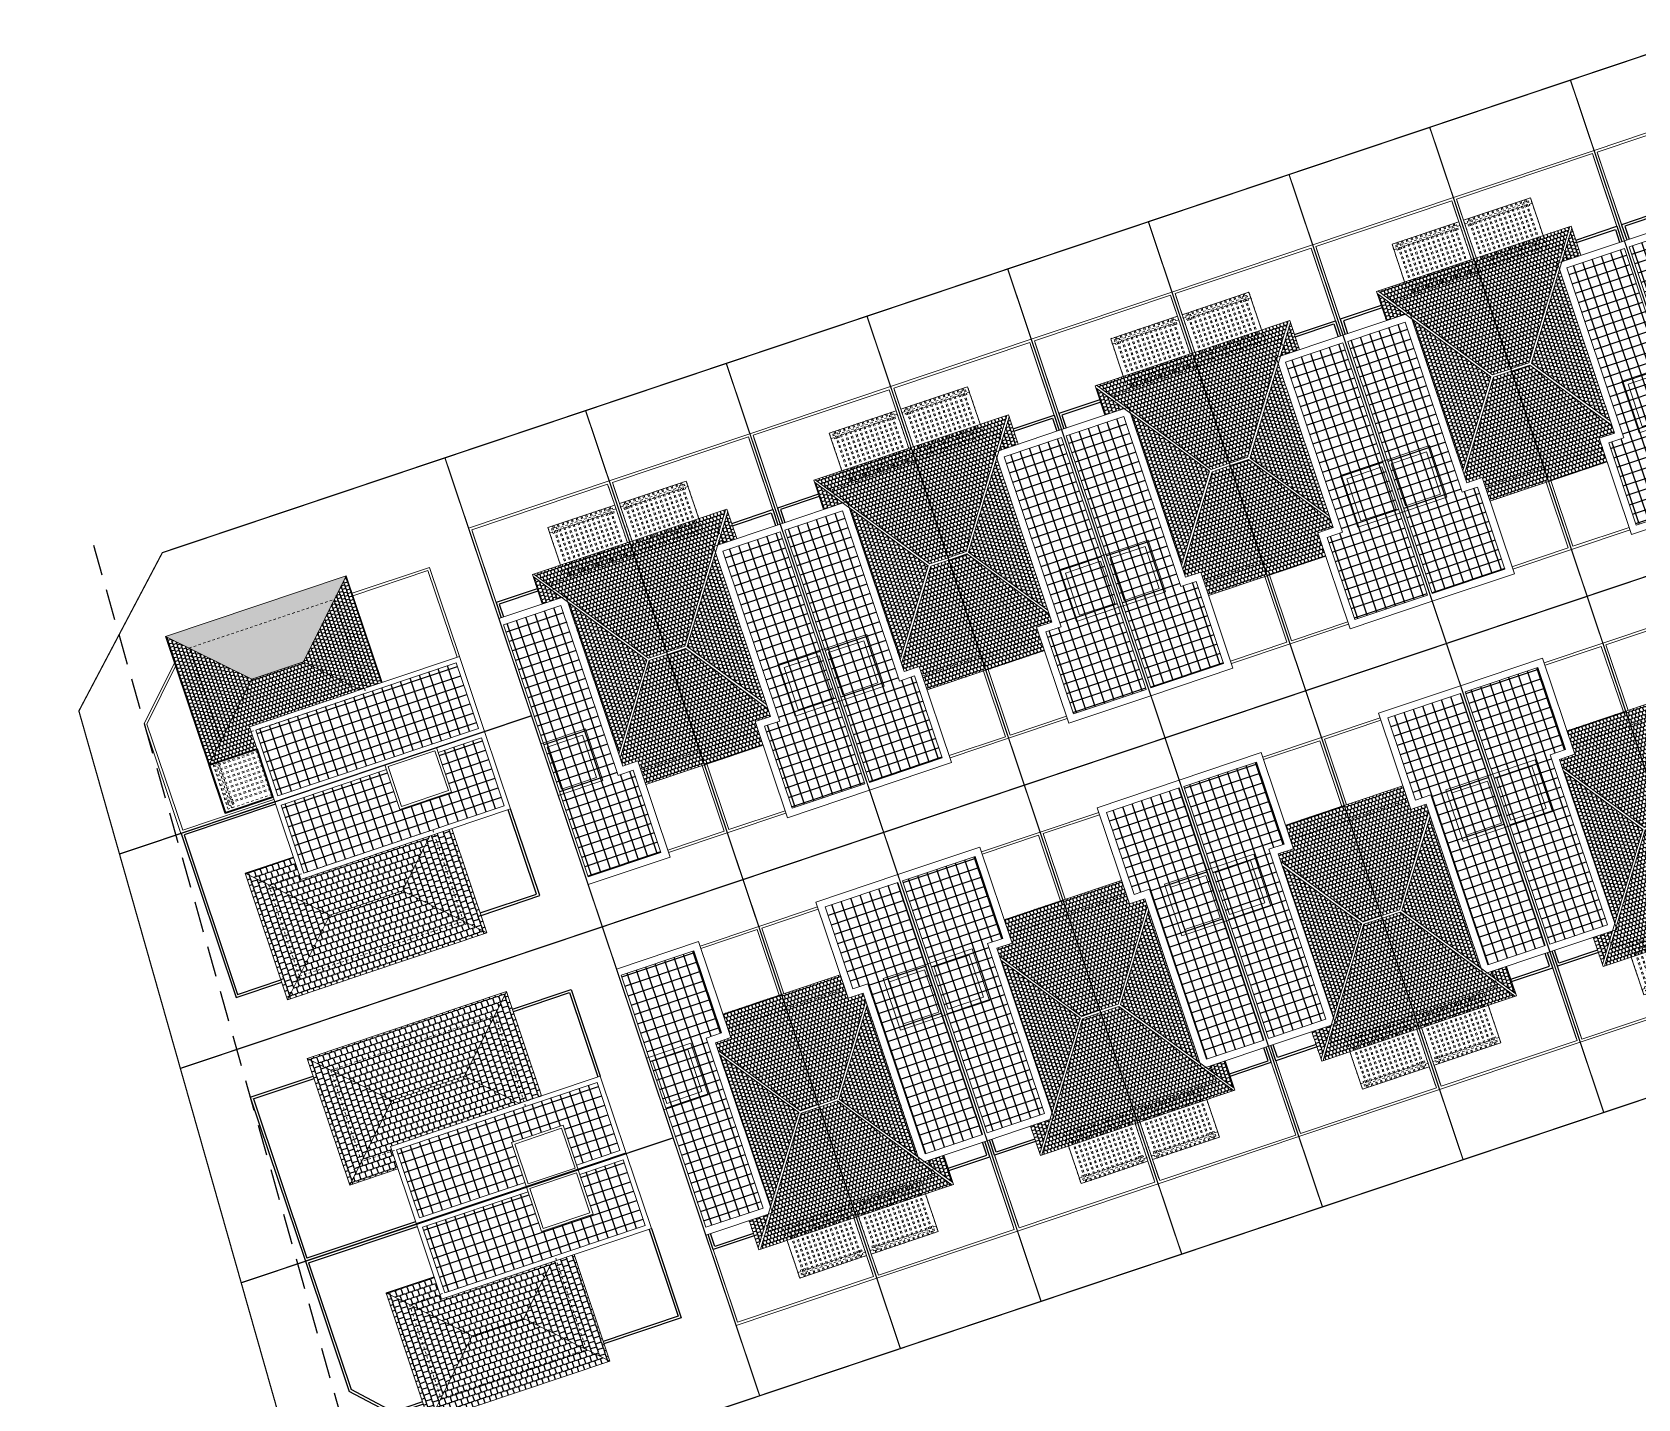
# Model space of a CAD drawing. Header units: metres. Extents: x 568336 to 569219, y 2065964 to 2066430.
# Drawn here: x 568470.9 to 568535.8, y 2066204.9 to 2066260.2 of the extents above; entities that cross this region are included whole.
import ezdxf
from ezdxf.xclip import XClip

# ---------------------------------------------------------------- set-up
doc = ezdxf.new("R2010")
doc.units = ezdxf.units.M
for name, pattern in [('CENTER', [2, 1.25, -0.25, 0.25, -0.25]), ('HIDDEN', [0.375, 0.25, -0.125]), ('HIDDEN2', [0.1875, 0.125, -0.0625])]:
    doc.linetypes.add(name, pattern=pattern)
for name, color, linetype, lineweight in [('-CENTER', 143, 'CENTER', 13), ('-CONCRETE', 1, 'CONTINUOUS', 35), ('-DIM', 9, 'CONTINUOUS', 13), ('-DOOR', 137, 'CONTINUOUS', 9), ('-HATCH', 8, 'CONTINUOUS', 5), ('-HIDE', 3, 'HIDDEN', 13), ('-LINE1', 7, 'CONTINUOUS', 18), ('-LINE2', 252, 'CONTINUOUS', 9), ('-WALL', 4, 'CONTINUOUS', 35)]:
    doc.layers.add(name, color=color, linetype=linetype, lineweight=lineweight)
for name, color, linetype in [('-HATCH CONCRETE', 54, 'CONTINUOUS'), ('-RANH GIOI LO DAT', 12, 'CONTINUOUS'), ('13. NET HATCH', 252, 'CONTINUOUS'), ('RANHGIOI', 2, 'HIDDEN')]:
    doc.layers.add(name, color=color, linetype=linetype)

# ---------------------------------------------------------------- blocks, each defined once
blk = doc.blocks.new('A$C9be56f26')
at = {"layer": '-HATCH', "linetype": 'HIDDEN'}
for p, q in [((600, 0), (600, 2200)), ((650, 0), (650, 2200)), ((800, 0), (800, 2200)), ((850, 0), (850, 2200)), ((850, 0), (850, 2200)), ((850, 0), (850, 2200)), ((850, 0), (850, 2200)), ((1000, 0), (1000, 2200)), ((1050, 0), (1050, 2200)), ((1200, 0), (1200, 2200)), ((1250, 0), (1250, 2200)), ((1400, 0), (1400, 2200)), ((1450, 0), (1450, 2200)), ((1600, 0), (1600, 2200)), ((1650, 0), (1650, 2200)), ((1800, 0), (1800, 2200)), ((1850, 0), (1850, 2200)), ((2000, 0), (2000, 2200)), ((2050, 0), (2050, 2200)), ((2200, 0), (2200, 2200)), ((2250, 0), (2250, 2200)), ((2400, 0), (2400, 2200)), ((2450, 0), (2450, 2200)), ((2600, 0), (2600, 2200)), ((2650, 0), (2650, 2200)), ((2800, 0), (2800, 2200)), ((2850, 0), (2850, 2200)), ((3000, 0), (3000, 2200)), ((3050, 0), (3050, 2200))]:
    blk.add_line(p, q, dxfattribs=at)
blk.add_lwpolyline([(400, 2200), (3250, 2200), (3250, 0), (400, 0)], close=True, dxfattribs=at)
for points in [[(600, 150), (400, 150), (400, 230), (600, 230)], [(525, 230), (525, 290), (600, 290)], [(600, 90), (525, 90), (525, 150)], [(650, 290), (725, 290), (725, 230)], [(650, 230), (800, 230)], [(800, 150), (650, 150)], [(725, 150), (725, 90), (650, 90)], [(850, 230), (850, 230)], [(850, 230), (850, 230)], [(850, 230), (1000, 230)], [(1000, 150), (850, 150)], [(850, 150), (850, 150)], [(850, 150), (850, 150)], [(1050, 230), (1200, 230)], [(1200, 150), (1050, 150)], [(1250, 230), (1400, 230)], [(1400, 150), (1250, 150)], [(1450, 230), (1600, 230)], [(1600, 150), (1450, 150)], [(1650, 230), (1800, 230)], [(1800, 150), (1650, 150)], [(1850, 230), (2000, 230)], [(2000, 150), (1850, 150)], [(2050, 230), (2200, 230)], [(2200, 150), (2050, 150)], [(2250, 230), (2400, 230)], [(2400, 150), (2250, 150)], [(2450, 230), (2600, 230)], [(2600, 150), (2450, 150)], [(2650, 230), (2800, 230)], [(2800, 150), (2650, 150)], [(2850, 230), (3000, 230)], [(3000, 150), (2850, 150)], [(3000, 290), (2925, 290), (2925, 230)], [(2925, 150), (2925, 90), (3000, 90)], [(3125, 230), (3125, 290), (3050, 290)], [(3050, 230), (3250, 230), (3250, 150), (3050, 150)], [(3050, 90), (3125, 90), (3125, 150)]]:
    blk.add_lwpolyline(points, dxfattribs=at)
blk = doc.blocks.new('M9-T2')
at = {"layer": '13. NET HATCH'}
h = blk.add_hatch(dxfattribs=at)
h.set_pattern_fill('_USER', color=256, scale=400, double=1, pattern_type=0)
h.set_pattern_definition([(0, (-66151.6, -1e-06), (0, 400), []), (90, (-66151.6, -1e-06), (-400, 2e-14), [])])
h.paths.add_polyline_path([(201708, -288292), (204508, -288292), (204508, -296843), (201708, -296843)])
h = blk.add_hatch(dxfattribs=at)
h.set_pattern_fill('MAIGO-12', color=256, scale=300, angle=180)
h.set_pattern_definition([(180, (-66241.61, -1e-06), (-75, -150), [120, -30, 120, -30]), (270, (-66226.614, -15), (75, -150), [135, -165]), (225, (-66211.614, -1e-06), (-75, -150), [21.213203, -403.050865]), (315, (-66241.614, -1e-06), (75, -150), [21.213203, -403.050865])])
h.paths.add_polyline_path([(201508, -292342), (201508, -291392), (196958, -291392), (199708, -294142)])
h = blk.add_hatch(dxfattribs=at)
h.set_pattern_fill('MAIGO-12', color=256, scale=300, angle=270)
h.set_pattern_definition([(270, (-66151.61, -90), (150, -75), [120, -30, 120, -30]), (0, (-66136.614, -75), (150, 75), [135, -165]), (315, (-66151.614, -60), (150, -75), [21.213203, -403.050865]), (45, (-66151.614, -90), (150, 75), [21.213203, -403.050865])])
h.paths.add_polyline_path([(199708, -294142), (196958, -291392), (196958, -299093), (199708, -296343)])
h = blk.add_hatch(dxfattribs=at)
h.set_pattern_fill('MAIGO-12', color=256, scale=300, angle=90)
h.set_pattern_definition([(90, (-66151.61, 90), (-150, 75), [120, -30, 120, -30]), (180, (-66166.614, 75), (-150, -75), [135, -165]), (135, (-66151.614, 60), (-150, 75), [21.213203, -403.050865]), (225, (-66151.614, 90), (-150, -75), [21.213203, -403.050865])])
h.paths.add_polyline_path([(201508, -292342), (199708, -294142), (199708, -296343), (202458, -299093), (202458, -297043), (201508, -297043)])
h = blk.add_hatch(dxfattribs=at)
h.set_pattern_fill('MAIGO-12', color=256, scale=300)
h.set_pattern_definition([(0, (-66061.61, -1e-06), (75, 150), [120, -30, 120, -30]), (90, (-66076.614, 15), (-75, 150), [135, -165]), (45, (-66091.614, -1e-06), (75, 150), [21.213203, -403.050865]), (135, (-66061.614, -1e-06), (-75, 150), [21.213203, -403.050865])])
h.paths.add_polyline_path([(196958, -299093), (202458, -299093), (199708, -296343)])
at = {"layer": '-HIDE', "ltscale": 10}
blk.add_lwpolyline([(197708, -292142), (201708, -292142), (201708, -298343), (197708, -298343)], close=True, dxfattribs=at)
at = {"layer": '-LINE1'}
for points in [[(201508, -288092), (204708, -288092), (204708, -297043), (201508, -297043)], [(201708, -288292), (204508, -288292), (204508, -296843), (201708, -296843)]]:
    blk.add_lwpolyline(points, close=True, dxfattribs=at)
for points in [[(202458, -297043), (202458, -299093), (196958, -299093), (196958, -291392), (201508, -291392)], [(201508, -292342), (199708, -294142), (196958, -291392)], [(199708, -294142), (199708, -296343)], [(202458, -299093), (199708, -296343), (196958, -299093)]]:
    blk.add_lwpolyline(points, dxfattribs=at)
at = {"layer": '-LINE2'}
for p, q in [((204608, -300935), (204608, -297043)), ((204708, -301040), (204708, -297043)), ((198087, -299093), (200034, -301040)), ((198228, -299093), (200077, -300942)), ((200034, -301040), (204708, -301040)), ((200077, -300942), (204608, -300935))]:
    blk.add_line(p, q, dxfattribs=at)
for points in [[(201508, -288092), (197708, -288092), (197708, -291392)], [(201508, -288192), (197808, -288192), (197808, -291392)]]:
    blk.add_lwpolyline(points, dxfattribs=at)
at = {"layer": '-RANH GIOI LO DAT', "linetype": 'HIDDEN', "ltscale": 10, "const_width": 50}
blk.add_lwpolyline([(193708, -286092), (193708, -298144), (198702, -303379), (204708, -303663), (204708, -286092)], close=True, dxfattribs=at)
at = {"layer": '-WALL'}
ref = blk.add_blockref('A$C9be56f26', (201134, -298922), dxfattribs=at)
XClip(ref).set_block_clipping_path([(1323.4532589687, -164.8619970005), (3349.5843080344, 1879.5495784769)])
blk = doc.blocks.new('M26-T2')
at = {"layer": '13. NET HATCH'}
h = blk.add_hatch(dxfattribs=at)
h.set_pattern_fill('_USER', color=256, scale=400, double=1, pattern_type=0)
h.set_pattern_definition([(0, (-82577.05, 0), (0, 400), []), (90, (-82577.05, 0), (-400, 2e-14), [])])
h.paths.add_polyline_path([(196265, -624508), (196265, -629008), (199165, -629008), (199165, -620458), (196265, -620458), (196265, -622308), (197965, -622308), (197965, -624508)])
h = blk.add_hatch(dxfattribs=at)
h.set_pattern_fill('MAIGO-12', color=256, scale=500, angle=180)
h.set_pattern_definition([(180, (-82727.05, 0), (-125, -250), [200, -50, 200, -50]), (270, (-82702.05, -25), (125, -250), [225, -275]), (225, (-82677.05, 0), (-125, -250), [35.35534, -671.75144]), (315, (-82727.05, 0), (125, -250), [35.35534, -671.75144])])
h.paths.add_polyline_path([(201115, -625458), (203815, -622758), (199365, -622758), (199365, -623708)])
h = blk.add_hatch(dxfattribs=at)
h.set_pattern_fill('MAIGO-12', color=256, scale=500, angle=90)
h.set_pattern_definition([(90, (-82577.05, 150), (-250, 125), [200, -50, 200, -50]), (180, (-82602.05, 125), (-250, -125), [225, -275]), (135, (-82577.05, 100), (-250, 125), [35.35534, -671.75144]), (225, (-82577.05, 150), (-250, -125), [35.35534, -671.75144])])
h.paths.add_polyline_path([(201115, -628558), (203815, -631258), (203815, -622758), (201115, -625458)])
h = blk.add_hatch(dxfattribs=at)
h.set_pattern_fill('MAIGO-12', color=256, scale=500, angle=270)
h.set_pattern_definition([(270, (-82577.05, -150), (250, -125), [200, -50, 200, -50]), (0, (-82552.05, -125), (250, 125), [225, -275]), (315, (-82577.05, -100), (250, -125), [35.35534, -671.75144]), (45, (-82577.05, -150), (250, 125), [35.35534, -671.75144])])
h.paths.add_polyline_path([(199365, -629208), (198415, -629208), (198415, -631258), (201115, -628558), (201115, -625458), (199365, -623708)])
h = blk.add_hatch(dxfattribs=at)
h.set_pattern_fill('MAIGO-12', color=256, scale=500)
h.set_pattern_definition([(0, (-82427.05, 0), (125, 250), [200, -50, 200, -50]), (90, (-82452.05, 25), (-125, 250), [225, -275]), (45, (-82477.05, 0), (125, 250), [35.35534, -671.75144]), (135, (-82427.05, 0), (-125, 250), [35.35534, -671.75144])])
h.paths.add_polyline_path([(198415, -631258), (203815, -631258), (201115, -628558)])
at = {"layer": '-HIDE', "ltscale": 5}
blk.add_lwpolyline([(199165, -630508), (203065, -630508), (203065, -623508), (199165, -623508)], close=True, dxfattribs=at)
at = {"layer": '-LINE1'}
blk.add_lwpolyline([(196065, -629208), (199365, -629208), (199365, -620258), (196065, -620258)], close=True, dxfattribs=at)
for points in [[(196265, -624508), (196265, -629008), (199165, -629008), (199165, -620458), (196265, -620458), (196265, -622308)], [(198415, -629208), (198415, -631258), (203815, -631258), (203815, -622758), (199365, -622758)], [(203815, -622758), (201115, -625458), (199365, -623708)], [(201115, -625458), (201115, -628558)], [(203815, -631258), (201115, -628558), (198415, -631258)]]:
    blk.add_lwpolyline(points, dxfattribs=at)
at = {"layer": '-LINE1', "ltscale": 10}
for points in [[(196065, -622308), (197965, -622308), (197965, -624508), (196065, -624508)], [(196165, -622408), (197865, -622408), (197865, -624408), (196165, -624408)]]:
    blk.add_lwpolyline(points, close=True, dxfattribs=at)
at = {"layer": '-RANH GIOI LO DAT', "linetype": 'HIDDEN', "ltscale": 10, "const_width": 50}
blk.add_lwpolyline([(196065, -618258), (196065, -635829), (205065, -636254), (205065, -618258)], close=True, dxfattribs=at)
at = {"layer": '13. NET HATCH'}
for p, q in [((203065, -620258), (199365, -620258)), ((202965, -620358), (199365, -620358)), ((202965, -622758), (202965, -620358)), ((203065, -622758), (203065, -620258))]:
    blk.add_line(p, q, dxfattribs=at)
for points in [[(196065, -629208), (196065, -633206), (203065, -633206), (203065, -631258)], [(196165, -629208), (196165, -633106), (202965, -633106), (202965, -631258)]]:
    blk.add_lwpolyline(points, dxfattribs=at)
blk = doc.blocks.new('M27-T2')
at = {"layer": '13. NET HATCH'}
h = blk.add_hatch(dxfattribs=at)
h.set_pattern_fill('_USER', color=256, scale=400, double=1, pattern_type=0)
h.set_pattern_definition([(0, (-80633.18, 1e-07), (0, 400), []), (90, (-80633.18, 1e-07), (-400, 2e-14), [])])
h.paths.add_polyline_path([(203805, -690172), (203805, -687972), (205505, -687972), (205505, -686121), (202605, -686121), (202605, -694672), (205505, -694672), (205505, -690172)])
h = blk.add_hatch(dxfattribs=at)
h.set_pattern_fill('MAIGO-12', color=256, scale=500, angle=180)
h.set_pattern_definition([(180, (-80783.18, 1e-07), (-125, -250), [200, -50, 200, -50]), (270, (-80758.18, -25), (125, -250), [225, -275]), (225, (-80733.18, 1e-07), (-125, -250), [35.35534, -671.75144]), (315, (-80783.18, 1e-07), (125, -250), [35.35534, -671.75144])])
h.paths.add_polyline_path([(202405, -689371), (202405, -688421), (197955, -688421), (200655, -691121)])
h = blk.add_hatch(dxfattribs=at)
h.set_pattern_fill('MAIGO-12', color=256, scale=500, angle=270)
h.set_pattern_definition([(270, (-80633.18, -150), (250, -125), [200, -50, 200, -50]), (0, (-80608.18, -125), (250, 125), [225, -275]), (315, (-80633.18, -100), (250, -125), [35.35534, -671.75144]), (45, (-80633.18, -150), (250, 125), [35.35534, -671.75144])])
h.paths.add_polyline_path([(200655, -691121), (197955, -688421), (197955, -696922), (200655, -694222)])
h = blk.add_hatch(dxfattribs=at)
h.set_pattern_fill('MAIGO-12', color=256, scale=500, angle=90)
h.set_pattern_definition([(90, (-80633.18, 150), (-250, 125), [200, -50, 200, -50]), (180, (-80658.18, 125), (-250, -125), [225, -275]), (135, (-80633.18, 100), (-250, 125), [35.35534, -671.75144]), (225, (-80633.18, 150), (-250, -125), [35.35534, -671.75144])])
h.paths.add_polyline_path([(200655, -694222), (203355, -696922), (203355, -694872), (202405, -694872), (202405, -689371), (200655, -691121)])
h = blk.add_hatch(dxfattribs=at)
h.set_pattern_fill('MAIGO-12', color=256, scale=500)
h.set_pattern_definition([(0, (-80483.18, 1e-07), (125, 250), [200, -50, 200, -50]), (90, (-80508.18, 25), (-125, 250), [225, -275]), (45, (-80533.18, 1e-07), (125, 250), [35.35534, -671.75144]), (135, (-80483.18, 1e-07), (-125, 250), [35.35534, -671.75144])])
h.paths.add_polyline_path([(197955, -696922), (203355, -696922), (200655, -694222)])
at = {"layer": '-HIDE', "ltscale": 5}
blk.add_lwpolyline([(198705, -689171), (202605, -689171), (202605, -696172), (198705, -696172)], close=True, dxfattribs=at)
at = {"layer": '-LINE1'}
blk.add_lwpolyline([(202405, -685921), (205705, -685921), (205705, -694872), (202405, -694872)], close=True, dxfattribs=at)
for points in [[(205505, -690172), (205505, -694672), (202605, -694672), (202605, -686121), (205505, -686121), (205505, -687972)], [(203355, -694872), (203355, -696922), (197955, -696922), (197955, -688421), (202405, -688421)], [(202405, -689371), (200655, -691121), (197955, -688421)], [(200655, -691121), (200655, -694222)], [(203355, -696922), (200655, -694222), (197955, -696922)]]:
    blk.add_lwpolyline(points, dxfattribs=at)
at = {"layer": '-LINE1', "ltscale": 10}
for points in [[(203805, -687972), (205705, -687972), (205705, -690172), (203805, -690172)], [(203905, -688072), (205605, -688072), (205605, -690072), (203905, -690072)]]:
    blk.add_lwpolyline(points, close=True, dxfattribs=at)
at = {"layer": '-RANH GIOI LO DAT', "linetype": 'HIDDEN', "ltscale": 10, "const_width": 50}
blk.add_lwpolyline([(196705, -683921), (196705, -701917), (205705, -702342), (205705, -683921)], close=True, dxfattribs=at)
at = {"layer": '-WALL'}
blk.add_line((205705, -685921), (205705, -694872), dxfattribs=at)
at = {"layer": '13. NET HATCH'}
for p, q in [((198705, -688421), (198705, -685921)), ((198705, -685921), (202405, -685921)), ((198805, -688421), (198805, -686021)), ((198805, -686021), (202405, -686021)), ((205605, -694872), (205605, -699506)), ((205705, -694872), (205705, -699606)), ((198705, -699609), (198705, -696922)), ((198805, -699514), (198805, -696922)), ((198705, -699606), (205705, -699606)), ((198805, -699506), (205605, -699506))]:
    blk.add_line(p, q, dxfattribs=at)
blk = doc.blocks.new('M28-T2')
at = {"layer": '13. NET HATCH'}
h = blk.add_hatch(dxfattribs=at)
h.set_pattern_fill('_USER', color=256, scale=400, double=1, pattern_type=0)
h.set_pattern_definition([(0, (-84172.75, -2e-07), (0, 400), []), (90, (-84172.75, -2e-07), (-400, 2e-14), [])])
h.paths.add_polyline_path([(196298, -757855), (194598, -757855), (194598, -762355), (197398, -762355), (197398, -753805), (194598, -753805), (194598, -755655), (196298, -755655)])
h = blk.add_hatch(dxfattribs=at)
h.set_pattern_fill('MAIGO-12', color=256, scale=500, angle=180)
h.set_pattern_definition([(180, (-84322.75, -2e-07), (-125, -250), [200, -50, 200, -50]), (270, (-84297.75, -25), (125, -250), [225, -275]), (225, (-84272.75, -2e-07), (-125, -250), [35.35534, -671.75144]), (315, (-84322.75, -2e-07), (125, -250), [35.35534, -671.75144])])
h.paths.add_polyline_path([(199398, -759655), (202148, -756905), (197598, -756905), (197598, -757855)])
h = blk.add_hatch(dxfattribs=at)
h.set_pattern_fill('MAIGO-12', color=256, scale=500, angle=90)
h.set_pattern_definition([(90, (-84172.75, 150), (-250, 125), [200, -50, 200, -50]), (180, (-84197.75, 125), (-250, -125), [225, -275]), (135, (-84172.75, 100), (-250, 125), [35.35534, -671.75144]), (225, (-84172.75, 150), (-250, -125), [35.35534, -671.75144])])
h.paths.add_polyline_path([(199398, -761855), (202148, -764605), (202148, -756905), (199398, -759655)])
h = blk.add_hatch(dxfattribs=at)
h.set_pattern_fill('MAIGO-12', color=256, scale=500, angle=270)
h.set_pattern_definition([(270, (-84172.75, -150), (250, -125), [200, -50, 200, -50]), (0, (-84147.75, -125), (250, 125), [225, -275]), (315, (-84172.75, -100), (250, -125), [35.35534, -671.75144]), (45, (-84172.75, -150), (250, 125), [35.35534, -671.75144])])
h.paths.add_polyline_path([(199398, -759655), (197598, -757855), (197598, -762555), (196648, -762555), (196648, -764605), (199398, -761855)])
h = blk.add_hatch(dxfattribs=at)
h.set_pattern_fill('MAIGO-12', color=256, scale=500)
h.set_pattern_definition([(0, (-84022.75, -2e-07), (125, 250), [200, -50, 200, -50]), (90, (-84047.75, 25), (-125, 250), [225, -275]), (45, (-84072.75, -2e-07), (125, 250), [35.35534, -671.75144]), (135, (-84022.75, -2e-07), (-125, 250), [35.35534, -671.75144])])
h.paths.add_polyline_path([(196648, -764605), (202148, -764605), (199398, -761855)])
at = {"layer": '-HIDE', "ltscale": 5}
blk.add_lwpolyline([(197398, -763855), (201398, -763855), (201398, -757655), (197398, -757655)], close=True, dxfattribs=at)
at = {"layer": '-LINE1'}
blk.add_lwpolyline([(194398, -762555), (197598, -762555), (197598, -753605), (194398, -753605)], close=True, dxfattribs=at)
for points in [[(194598, -757855), (194598, -762355), (197398, -762355), (197398, -753805), (194598, -753805), (194598, -755655)], [(196648, -762555), (196648, -764605), (202148, -764605), (202148, -756905), (197598, -756905)], [(197598, -757855), (199398, -759655), (202148, -756905)], [(199398, -759655), (199398, -761855)], [(196648, -764605), (199398, -761855), (202148, -764605)]]:
    blk.add_lwpolyline(points, dxfattribs=at)
at = {"layer": '-LINE1', "ltscale": 10}
for points in [[(194398, -755655), (196298, -755655), (196298, -757855), (194398, -757855)], [(194498, -755755), (196198, -755755), (196198, -757755), (194498, -757755)]]:
    blk.add_lwpolyline(points, close=True, dxfattribs=at)
at = {"layer": '-RANH GIOI LO DAT', "linetype": 'HIDDEN', "ltscale": 10, "const_width": 50}
blk.add_lwpolyline([(194398, -751605), (194398, -770026), (200403, -770309), (205398, -765545), (205398, -751605)], close=True, dxfattribs=at)
at = {"layer": '13. NET HATCH'}
for p, q in [((194398, -767290), (194398, -762555)), ((194398, -767290), (194398, -762555)), ((194498, -767190), (194498, -762555)), ((194498, -767190), (194498, -762555)), ((201298, -764605), (201298, -765863)), ((201298, -765863), (199907, -767190)), ((194398, -767290), (199947, -767290)), ((194498, -767190), (199907, -767190))]:
    blk.add_line(p, q, dxfattribs=at)
for points in [[(197598, -753605), (201398, -753605), (201398, -756905)], [(197598, -753705), (201298, -753705), (201298, -756905)], [(201398, -764605), (201398, -765906), (199947, -767290)]]:
    blk.add_lwpolyline(points, dxfattribs=at)
blk = doc.blocks.new('M1-T2')
at = {"layer": '13. NET HATCH'}
h = blk.add_hatch(dxfattribs=at)
h.set_pattern_fill('_USER', color=256, scale=400, double=1, pattern_type=0)
h.set_pattern_definition([(0, (-72019.7, 268497.24), (0, 400), []), (90, (-72019.7, 268497.24), (-400, 2e-14), [])])
h.paths.add_polyline_path([(194782, 48852), (191682, 48852), (191682, 38102), (194132, 38102), (194131, 45352), (194782, 45352)])
h = blk.add_hatch(dxfattribs=at)
h.set_pattern_fill('MAIGO-12', color=256, scale=300)
h.set_pattern_definition([(0, (-71937.98, 277997.69), (75, 150), [120, -30, 120, -30]), (90, (-71952.98, 278012.69), (-75, 150), [135, -165]), (45, (-71967.98, 277997.69), (75, 150), [21.213203, -403.050865]), (135, (-71937.98, 277997.69), (-75, 150), [21.213203, -403.050865])])
h.paths.add_polyline_path([(197582, 41353), (196808, 41353), (194431, 44721), (194431, 45052), (195082, 45052), (195082, 46052), (197582, 46052)])
h = blk.add_hatch(dxfattribs=at)
h.set_pattern_fill('MAIGO-12', color=256, scale=300, angle=-90)
h.set_pattern_definition([(270, (426586.06, 307889.96), (150, -75), [120, -30, 120, -30]), (360, (426601.06, 307904.96), (150, 75), [135, -165]), (315, (426586.06, 307919.96), (150, -75), [21.213203, -403.050865]), (45, (426586.06, 307889.96), (150, 75), [21.213203, -403.050865])])
h.paths.add_polyline_path([(196720, 41303), (194431, 44548), (194432, 38058)])
h = blk.add_hatch(dxfattribs=at)
h.set_pattern_fill('MAIGO-12', color=256, scale=300)
h.set_pattern_definition([(0, (-71937.98, 268648.89), (75, 150), [120, -30, 120, -30]), (90, (-71952.98, 268663.89), (-75, 150), [135, -165]), (45, (-71967.98, 268648.89), (75, 150), [21.213203, -403.050865]), (135, (-71937.98, 268648.89), (-75, 150), [21.213203, -403.050865])])
h.paths.add_polyline_path([(197582, 41253), (196808, 41253), (193494, 36554), (197582, 36554)])
h = blk.add_hatch(dxfattribs=at)
h.set_pattern_fill('MAIGO-12', color=256, scale=300, angle=-90)
h.set_pattern_definition([(270, (425567.87, 306464.43), (150, -75), [120, -30, 120, -30]), (360, (425582.87, 306479.43), (150, 75), [135, -165]), (315, (425567.87, 306494.43), (150, -75), [21.213203, -403.050865]), (45, (425567.87, 306464.43), (150, 75), [21.213203, -403.050865])])
h.paths.add_polyline_path([(194252, 37802), (193432, 37802), (193432, 36640)])
at = {"layer": '-CONCRETE', "color": 1, "linetype": 'HIDDEN', "ltscale": 10, "const_width": 50}
blk.add_lwpolyline([(191582, 50952), (197582, 50952), (197582, 30952), (191582, 30952)], close=True, dxfattribs=at)
at = {"layer": '-DIM'}
for points in [[(191582, 45352), (193482, 45352), (193482, 43152), (191582, 43152)], [(191782, 45152), (193282, 45152), (193282, 43352), (191782, 43352)]]:
    blk.add_lwpolyline(points, close=True, dxfattribs=at)
at = {"layer": '-DOOR'}
for p, q in [((191582, 33952), (191582, 37802)), ((191682, 37802), (191682, 34153)), ((197482, 36554), (197482, 34151)), ((197582, 36554), (197582, 33951))]:
    blk.add_line(p, q, dxfattribs=at)
at = {"layer": '-HATCH'}
for p, q in [((195082, 48952), (197582, 48952)), ((197482, 48852), (197482, 46052)), ((197582, 48952), (197582, 46052)), ((197582, 33951), (191582, 33952))]:
    blk.add_line(p, q, dxfattribs=at)
at = {"layer": '-HATCH', "linetype": 'HIDDEN'}
for p, q in [((194832, 34950), (194832, 37150)), ((194882, 34950), (194882, 37150)), ((195032, 34950), (195032, 37150)), ((195082, 34950), (195082, 37150)), ((195082, 34950), (195082, 37150)), ((195082, 34950), (195082, 37150)), ((195082, 34950), (195082, 37150)), ((195232, 34950), (195232, 37150)), ((195282, 34950), (195282, 37150)), ((195432, 34950), (195432, 37150)), ((195482, 34950), (195482, 37150)), ((195632, 34950), (195632, 37150)), ((195682, 34950), (195682, 37150)), ((195832, 34950), (195832, 37150)), ((195882, 34950), (195882, 37150)), ((196032, 34950), (196032, 37150)), ((196082, 34950), (196082, 37150)), ((196232, 34950), (196232, 37150)), ((196282, 34950), (196282, 37150)), ((196432, 34950), (196432, 37150)), ((196482, 34950), (196482, 37150)), ((196632, 34950), (196632, 37150)), ((196682, 34950), (196682, 37150)), ((196832, 34950), (196832, 37150)), ((196882, 34950), (196882, 37150)), ((197032, 34950), (197032, 37150)), ((197082, 34950), (197082, 37150)), ((197232, 34950), (197232, 37150)), ((197282, 34950), (197282, 37150))]:
    blk.add_line(p, q, dxfattribs=at)
at = {"layer": '-HATCH'}
for points in [[(197482, 48852), (195082, 48852)], [(191682, 37154), (193432, 37154)], [(194632, 36554), (194632, 34950), (197482, 34950), (197481, 34052), (191682, 34052), (191682, 37154)]]:
    blk.add_lwpolyline(points, dxfattribs=at)
at = {"layer": '-HATCH', "linetype": 'HIDDEN'}
blk.add_lwpolyline([(194632, 37150), (197482, 37150), (197482, 34950), (194632, 34950)], close=True, dxfattribs=at)
for points in [[(194832, 35100), (194632, 35100), (194632, 35180), (194832, 35180)], [(194757, 35180), (194757, 35240), (194832, 35240)], [(194832, 35040), (194757, 35040), (194757, 35100)], [(194882, 35240), (194957, 35240), (194957, 35180)], [(194882, 35180), (195032, 35180)], [(195032, 35100), (194882, 35100)], [(194957, 35100), (194957, 35040), (194882, 35040)], [(195082, 35180), (195082, 35180)], [(195082, 35180), (195082, 35180)], [(195082, 35180), (195232, 35180)], [(195232, 35100), (195082, 35100)], [(195082, 35100), (195082, 35100)], [(195082, 35100), (195082, 35100)], [(195282, 35180), (195432, 35180)], [(195432, 35100), (195282, 35100)], [(195482, 35180), (195632, 35180)], [(195632, 35100), (195482, 35100)], [(195682, 35180), (195832, 35180)], [(195832, 35100), (195682, 35100)], [(195882, 35180), (196032, 35180)], [(196032, 35100), (195882, 35100)], [(196082, 35180), (196232, 35180)], [(196232, 35100), (196082, 35100)], [(196282, 35180), (196432, 35180)], [(196432, 35100), (196282, 35100)], [(196482, 35180), (196632, 35180)], [(196632, 35100), (196482, 35100)], [(196682, 35180), (196832, 35180)], [(196832, 35100), (196682, 35100)], [(196882, 35180), (197032, 35180)], [(197032, 35100), (196882, 35100)], [(197082, 35180), (197232, 35180)], [(197232, 35100), (197082, 35100)], [(197232, 35240), (197157, 35240), (197157, 35180)], [(197157, 35100), (197157, 35040), (197232, 35040)], [(197357, 35180), (197357, 35240), (197282, 35240)], [(197282, 35180), (197482, 35180), (197482, 35100), (197282, 35100)], [(197282, 35040), (197357, 35040), (197357, 35100)]]:
    blk.add_lwpolyline(points, dxfattribs=at)
at = {"layer": '-HATCH CONCRETE', "color": 251}
for p, q in [((191682, 37154), (191682, 37802)), ((193432, 37154), (191682, 37154))]:
    blk.add_line(p, q, dxfattribs=at)
blk.add_lwpolyline([(193432, 37254), (191782, 37254), (191782, 37802)], dxfattribs=at)
at = {"layer": '-HIDE', "linetype": 'HIDDEN2', "ltscale": 5}
for p, q in [((197582, 45452), (195082, 45452)), ((194032, 37803), (194032, 37154)), ((194032, 37154), (197582, 37154))]:
    blk.add_line(p, q, dxfattribs=at)
at = {"layer": '-LINE1'}
for p, q in [((191582, 37802), (191582, 49152)), ((191582, 49152), (195082, 49152)), ((191682, 38102), (191682, 48852)), ((191682, 48852), (194782, 48852)), ((194782, 45352), (194782, 48852)), ((195082, 45052), (195082, 49152)), ((197582, 46052), (195082, 46052)), ((197582, 36554), (197582, 46052)), ((194131, 45352), (194132, 38102)), ((194782, 45352), (194131, 45352)), ((194431, 45052), (194432, 37802)), ((195082, 45052), (194431, 45052)), ((194431, 44721), (196808, 41353)), ((194431, 44548), (196720, 41303)), ((193432, 36640), (196720, 41303)), ((193494, 36554), (196808, 41253)), ((196808, 41353), (197582, 41353)), ((196808, 41253), (197582, 41253)), ((191582, 37802), (194432, 37802)), ((191682, 38102), (194132, 38102)), ((193432, 37802), (193432, 36554)), ((193432, 36554), (197582, 36554))]:
    blk.add_line(p, q, dxfattribs=at)
at = {"layer": '-LINE1', "lineweight": 18}
blk.add_lwpolyline([(191582, 50952), (197582, 50952), (197582, 30952), (191582, 30952)], close=True, dxfattribs=at)

msp = doc.modelspace()

# ---------------------------------------------------------------- linework, layer by layer
at = {"layer": 'RANHGIOI', "color": 12, "ltscale": 5}
msp.add_lwpolyline([(568473.385, 2066239.423), (568485.738, 2066195.905)], dxfattribs=at)

# ---------------------------------------------------------------- block references
at = {"layer": '-CENTER', "xscale": 0.001, "yscale": 0.001, "zscale": 0.001}
for name, p, rotation in [('M26-T2', (569014.85, 2066615.1), 288.5514997315572), ('M27-T2', (569079.761, 2066628.066), 288.5514997311919), ('M28-T2', (569147.525, 2066638.881), 288.5514997321089)]:
    msp.add_blockref(name, p, dxfattribs=dict(at, rotation=rotation))
at = {"layer": '-DIM', "yscale": 0.001, "zscale": 0.001}
for p, xscale, rotation in [((568341.629, 2066226.611), -0.001, 198.5516401755757), ((568704.884, 2066348.515), 0.001, 198.5505883165706), ((568330.252, 2066222.793), -0.001, 198.5516401755757), ((568693.507, 2066344.697), 0.001, 198.5505883165706), ((568318.876, 2066218.975), -0.001, 198.5516401755757), ((568682.131, 2066340.879), 0.001, 198.5505883165706), ((568307.499, 2066215.157), -0.001, 198.5516401755757), ((568670.754, 2066337.061), 0.001, 198.5505883165706), ((568296.123, 2066211.339), -0.001, 198.5516401755757), ((568737.303, 2066251.909), -0.001, 18.5516401755757), ((568362.673, 2066126.184), 0.001, 18.55152071404751), ((568725.927, 2066248.091), -0.001, 18.5516401755757), ((568351.297, 2066122.366), 0.001, 18.55152071404751), ((568714.55, 2066244.273), -0.001, 18.5516401755757), ((568339.92, 2066118.548), 0.001, 18.55152071404751), ((568703.174, 2066240.455), -0.001, 18.5516401755757), ((568328.544, 2066114.731), 0.001, 18.55152071404751)]:
    msp.add_blockref('M1-T2', p, dxfattribs=dict(at, xscale=xscale, rotation=rotation))
at = {"layer": '-WALL', "color": 2, "true_color": 0xf1eb1f, "xscale": 0.001, "yscale": 0.001, "zscale": 0.001, "rotation": 288.551499728563}
msp.add_blockref('M9-T2', (568697.194, 2066517.614), dxfattribs=at)

doc.saveas('drawing.dxf')
